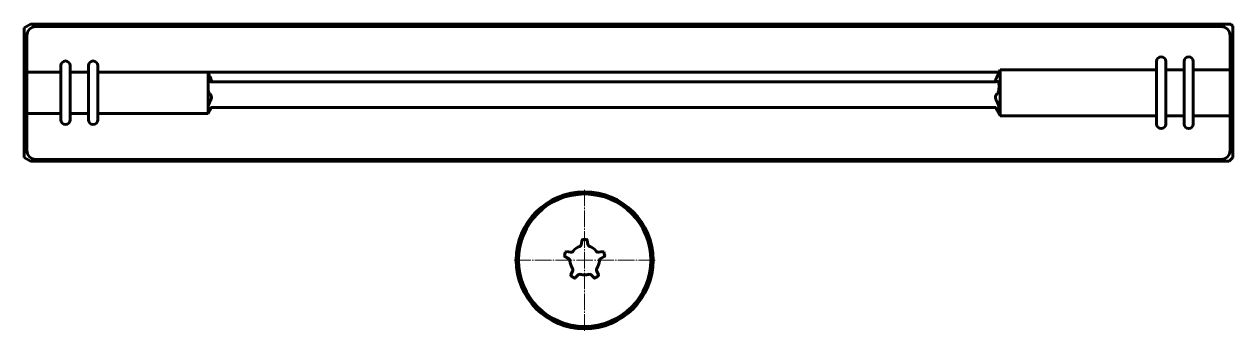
# Model space of a CAD drawing. Header units: millimetres. Extents: x 0 to 2227, y 0 to 651.
# Drawn here: x 912 to 2227, y 318 to 651 of the extents above; entities that cross this region are included whole.
import ezdxf

# ---------------------------------------------------------------- set-up
doc = ezdxf.new("R2010")
doc.units = ezdxf.units.MM
doc.linetypes.add('K5LT_AXLED', pattern=[22.557629, 18.057629, -1.5, 1.5, -1.5])
doc.linetypes.add('K5LT_BASIC', pattern=[0])

msp = doc.modelspace()

# ---------------------------------------------------------------- linework, layer by layer
at = {"color": 150, "linetype": 'K5LT_BASIC', "lineweight": 60, "true_color": 0x0080ff}
for p, q in [((911.8, 647.2), (918.7, 651.2)), ((911.8, 589.2), (911.8, 647.2)), ((918.7, 651.2), (2224.8, 651.2)), ((1034.8, 651.2), (918.7, 651.2)), ((924.8, 648.7), (2213.8, 648.7)), ((2224.8, 651.2), (2226.8, 649.2)), ((2226.8, 649.2), (2226.8, 506.2)), ((914.8, 589.2), (914.8, 638.7)), ((914.8, 591.7), (914.8, 636.2)), ((2223.8, 638.7), (2223.8, 594.7)), ((2223.8, 636.2), (2223.8, 594.7)), ((2223.8, 627.7), (2226.8, 630.7)), ((914.8, 604.2), (911.8, 607.2)), ((951.8, 599.2), (951.8, 606.2)), ((961.8, 599.2), (961.8, 606.2)), ((981.8, 599.2), (981.8, 606.2)), ((991.8, 599.2), (991.8, 606.2)), ((2143.8, 576.7), (2143.8, 610.7)), ((2153.8, 576.7), (2153.8, 610.7)), ((2173.8, 576.7), (2173.8, 610.7)), ((2183.8, 576.7), (2183.8, 610.7)), ((914.8, 599.2), (951.8, 599.2)), ((951.8, 599.2), (951.8, 589.2)), ((961.8, 599.2), (981.8, 599.2)), ((961.8, 599.2), (961.8, 589.2)), ((981.8, 599.2), (981.8, 589.2)), ((991.8, 599.2), (1111.8, 599.2)), ((991.8, 599.2), (991.8, 589.2)), ((1111.8, 599.2), (1972.4, 599.2)), ((1111.8, 554.2), (1111.8, 599.2)), ((1973.8, 601.7), (1972.4, 599.2)), ((1972.4, 599.1), (1972.4, 599.2)), ((1973.8, 601.7), (2143.8, 601.7)), ((1973.8, 551.7), (1973.8, 601.7)), ((2153.8, 601.7), (2173.8, 601.7)), ((2183.8, 601.7), (2223.8, 601.7)), ((2223.8, 601.7), (2223.8, 514.2)), ((2223.8, 594.7), (2223.8, 576.7)), ((911.8, 589.2), (911.8, 506.7)), ((914.8, 589.2), (914.8, 558.7)), ((951.8, 589.2), (951.8, 554.2)), ((961.8, 589.2), (961.8, 554.2)), ((981.8, 589.2), (981.8, 554.2)), ((991.8, 589.2), (991.8, 554.2)), ((1969.3, 588.7), (1114.8, 588.7)), ((1972.4, 582), (1972.4, 585.3)), ((2143.8, 576.7), (2143.8, 542.7)), ((2153.8, 576.7), (2153.8, 542.7)), ((2173.8, 576.7), (2173.8, 542.7)), ((2183.8, 576.7), (2183.8, 542.7)), ((911.8, 564.2), (911.8, 550.8)), ((914.8, 514.2), (914.8, 558.7)), ((914.8, 554.2), (951.8, 554.2)), ((951.8, 554.2), (951.8, 547.2)), ((961.8, 554.2), (961.8, 547.2)), ((961.8, 554.2), (981.8, 554.2)), ((981.8, 554.2), (981.8, 547.2)), ((991.8, 554.2), (991.8, 547.2)), ((991.8, 554.2), (1025.2, 554.2)), ((1025.2, 554.2), (1111.8, 554.2)), ((1115.5, 560.7), (1111.8, 554.2)), ((1952.5, 560.7), (1115.5, 560.7)), ((1952.5, 560.7), (1968.6, 560.7)), ((1973.8, 551.7), (1968.6, 560.7)), ((1972.4, 557.5), (1972.4, 559.6)), ((914.8, 549.2), (911.8, 546.2)), ((1973.8, 551.7), (2143.8, 551.7)), ((2153.8, 551.7), (2173.8, 551.7)), ((2183.8, 551.7), (2223.8, 551.7)), ((911.8, 537.7), (911.8, 537.7)), ((911.8, 526.4), (911.8, 506.2)), ((2223.8, 525.7), (2226.8, 522.7)), ((918.7, 502.2), (911.8, 506.2)), ((2222.8, 502.2), (918.7, 502.2)), ((924.8, 504.2), (2213.8, 504.2)), ((2226.8, 506.2), (2222.8, 502.2)), ((1518.7, 416.1), (1518, 411.9)), ((1524.5, 416.1), (1525.2, 411.9)), ((1500.2, 398.5), (1504, 396.5)), ((1501.9, 404), (1506.2, 403.3)), ((1541.2, 404), (1537, 403.3)), ((1543, 398.5), (1539.2, 396.5)), ((1506.5, 378.8), (1508.5, 382.6)), ((1536.6, 378.8), (1534.7, 382.6)), ((1511.2, 375.4), (1514.3, 378.4)), ((1531.9, 375.4), (1528.9, 378.4))]:
    msp.add_line(p, q, dxfattribs=at)
at = {"color": 30, "linetype": 'K5LT_AXLED', "lineweight": 18, "true_color": 0xff8000}
for p, q in [((1521.6, 471.3), (1521.6, 317.9)), ((1598.3, 394.6), (1444.9, 394.6))]:
    msp.add_line(p, q, dxfattribs=at)
at = {"color": 150, "linetype": 'K5LT_BASIC', "lineweight": 60, "true_color": 0x0080ff}
for radius in [74.5, 72]:
    msp.add_circle((1521.6, 394.6), radius, dxfattribs=at)
for centre, radius, start, end in [((924.8, 638.7), 10, 90, 180), ((2213.8, 638.7), 10, 0, 90), ((956.8, 606.2), 5, 0, 180), ((986.8, 606.2), 5, 0, 180), ((2148.8, 610.7), 5, 0, 180), ((2178.8, 610.7), 5, 0, 180), ((956.8, 547.2), 5, 180, 0), ((986.8, 547.2), 5, 180, 0), ((2148.8, 542.7), 5, 180, 0), ((2178.8, 542.7), 5, 180, 0), ((924.8, 514.2), 10, 180, 270), ((2213.8, 514.2), 10, 270, 0), ((1521.6, 394.6), 16, 110.1657, 141.8343), ((1515, 412.4), 3, 290.1657, 350.5784), ((1519.7, 416), 1, 95.0856, 170.5784), ((1521.6, 394.6), 22.5, 90, 95.0856), ((1521.6, 394.6), 22.5, 84.9144, 90), ((1523.5, 416), 1, 9.4216, 84.9144), ((1528.1, 412.4), 3, 189.4216, 249.8343), ((1521.6, 394.6), 16, 38.1657, 69.8343), ((1521.6, 394.6), 22.5, 162, 167.0856), ((1500.6, 399.4), 1, 167.0856, 242.5784), ((1521.6, 394.6), 22.5, 156.9144, 162), ((1501.8, 403), 1, 81.4216, 156.9144), ((1502.6, 393.8), 3, 2.1657, 62.5784), ((1506.6, 406.3), 3, 261.4216, 321.8343), ((1536.5, 406.3), 3, 218.1657, 278.5784), ((1540.6, 393.8), 3, 117.4216, 177.8343), ((1541.4, 403), 1, 23.0856, 98.5784), ((1521.6, 394.6), 22.5, 18, 23.0856), ((1521.6, 394.6), 22.5, 12.9144, 18), ((1542.5, 399.4), 1, 297.4216, 12.9144), ((1521.6, 394.6), 16, 182.1657, 213.8343), ((1505.8, 384), 3, 333.4216, 33.8343), ((1537.4, 384), 3, 146.1657, 206.5784), ((1521.6, 394.6), 16, 326.1657, 357.8343), ((1507.4, 378.4), 1, 153.4216, 228.9144), ((1521.6, 394.6), 22.5, 228.9144, 234), ((1521.6, 394.6), 22.5, 234, 239.0856), ((1510.5, 376.1), 1, 239.0856, 314.5784), ((1516.4, 376.3), 3, 74.1657, 134.5784), ((1521.6, 394.6), 16, 254.1657, 270), ((1521.6, 394.6), 16, 270, 285.8343), ((1526.8, 376.3), 3, 45.4216, 105.8343), ((1532.6, 376.1), 1, 225.4216, 300.9144), ((1521.6, 394.6), 22.5, 300.9144, 306), ((1521.6, 394.6), 22.5, 306, 311.0856), ((1535.7, 378.4), 1, 311.0856, 26.5784)]:
    msp.add_arc(centre, radius, start, end, dxfattribs=at)
for points, knots in [([(1111.8, 599.1), (1111.8, 599.1), (1111.8, 599.1), (1111.9, 598.9), (1111.9, 598.6), (1112, 598.4), (1112.2, 597.9), (1112.5, 597.3), (1112.9, 596.3), (1113.4, 595.2), (1113.7, 594.5), (1113.9, 594.2)], [0, 0, 0, 0, 1.128836, 2.04224, 2.963722, 4.045256, 4.808278, 6.554437, 8.420718, 10.543851, 12, 12, 12, 12]), ([(1114.5, 592.9), (1114.7, 592.5), (1114.9, 592), (1115.2, 591.3), (1115.3, 590.9), (1115.4, 590.5), (1115.5, 590.1), (1115.5, 589.8), (1115.5, 589.5), (1115.5, 589.3), (1115.4, 589.1), (1115.4, 588.9), (1115.2, 588.8), (1115.1, 588.7), (1115, 588.7), (1114.9, 588.7), (1114.8, 588.7)], [0, 0, 0, 0, 2.767411, 4.351263, 5.315757, 6.576455, 7.829579, 9.015702, 10.128373, 10.971298, 12.180488, 13.235412, 14.36933, 15.172438, 16.548914, 17, 17, 17, 17]), ([(1969.3, 588.7), (1969.2, 588.7), (1969, 588.7), (1968.9, 588.9), (1968.8, 589), (1968.7, 589.2), (1968.6, 589.4), (1968.6, 589.6), (1968.6, 589.9), (1968.7, 590.2), (1968.7, 590.6), (1968.8, 591), (1969, 591.4), (1969.2, 591.9), (1969.4, 592.4), (1969.6, 592.7), (1969.6, 592.9)], [0, 0, 0, 0, 2.119754, 3.165915, 4.343916, 5.181705, 6.359226, 7.522521, 8.610067, 9.574499, 10.80571, 11.62667, 13.137517, 14.386877, 15.842478, 17, 17, 17, 17]), ([(1970.3, 594.2), (1970.4, 594.5), (1970.8, 595.2), (1971.1, 596), (1971.4, 596.7), (1971.7, 597.3), (1971.9, 597.9), (1972.1, 598.3), (1972.2, 598.6), (1972.3, 598.8), (1972.3, 599), (1972.3, 599.1), (1972.4, 599.1), (1972.4, 599.1)], [0, 0, 0, 0, 1.970138, 3.84239, 5.007736, 6.204717, 8.220544, 9.399979, 10.378027, 11.278833, 12.352877, 13.551691, 14, 14, 14, 14]), ([(1113.5, 589), (1113.3, 589), (1113.2, 589), (1112.9, 588.9), (1112.8, 588.8), (1112.6, 588.7), (1112.5, 588.5), (1112.3, 588.3), (1112.2, 588), (1112.1, 587.7), (1112, 587.4), (1112, 587.2), (1111.9, 586.8), (1111.8, 586.3), (1111.8, 585.8), (1111.8, 585.4), (1111.8, 585.3)], [0, 0, 0, 0, 2.154144, 3.444524, 4.234799, 5.29239, 6.352128, 7.632193, 8.850201, 10.001086, 10.829528, 11.780426, 12.88866, 13.831507, 16.359497, 17, 17, 17, 17]), ([(1111.8, 582), (1111.8, 581.6), (1111.8, 580.9), (1111.9, 580.1), (1112, 579.4), (1112.2, 578.8), (1112.3, 578.2), (1112.5, 577.7), (1112.6, 577.2), (1112.8, 576.9), (1112.9, 576.6), (1113.2, 576.1), (1113.5, 575.6), (1113.8, 575.4), (1113.9, 575.3)], [0, 0, 0, 0, 2.266572, 3.415906, 4.574099, 6.010348, 7.034796, 8.193046, 9.340819, 9.935191, 10.525897, 11.859743, 13.692666, 15, 15, 15, 15]), ([(1970.3, 575.3), (1970.4, 575.4), (1970.6, 575.6), (1970.9, 576.1), (1971.2, 576.6), (1971.4, 577.1), (1971.6, 577.6), (1971.8, 578.1), (1972, 578.7), (1972.1, 579.4), (1972.2, 580), (1972.3, 580.7), (1972.3, 581.4), (1972.4, 581.8), (1972.4, 582)], [0, 0, 0, 0, 1.416111, 2.7931, 4.437361, 5.365431, 6.647911, 7.690916, 9.083706, 10.071406, 11.558413, 12.591636, 14.009767, 15, 15, 15, 15]), ([(1972.4, 585.3), (1972.4, 585.6), (1972.3, 586.1), (1972.3, 586.7), (1972.2, 587.3), (1972, 587.7), (1971.9, 588.1), (1971.7, 588.4), (1971.5, 588.7), (1971.3, 588.8), (1971, 589), (1970.8, 589), (1970.7, 589)], [0, 0, 0, 0, 1.526087, 3.105817, 4.202237, 5.612098, 6.474625, 7.636205, 8.823142, 10.313905, 11.165151, 13, 13, 13, 13]), ([(1113.9, 566.8), (1113.7, 566.6), (1113.5, 566), (1113.2, 565.3), (1112.9, 564.7), (1112.8, 564.3), (1112.6, 563.9), (1112.5, 563.4), (1112.3, 562.8), (1112.2, 562.4), (1112.1, 561.9), (1112, 561.3), (1111.9, 560.7), (1111.8, 560.1), (1111.8, 559.8), (1111.8, 559.6)], [0, 0, 0, 0, 1.792215, 3.647673, 4.721319, 5.378859, 6.258815, 7.140558, 8.570072, 9.646318, 10.176632, 11.657112, 13.363691, 14.313907, 16, 16, 16, 16]), ([(1114.5, 574.6), (1114.6, 574.6), (1114.8, 574.4), (1115, 574), (1115.2, 573.6), (1115.3, 573.2), (1115.4, 572.9), (1115.5, 572.5), (1115.5, 572.1), (1115.5, 571.7), (1115.5, 571.2), (1115.5, 570.8), (1115.4, 570.4), (1115.3, 570), (1115.2, 569.7), (1115.1, 569.4), (1115, 568.9), (1114.8, 568.5), (1114.6, 568.1), (1114.5, 568)], [0, 0, 0, 0, 1.500139, 3.28492, 4.929921, 5.638369, 6.975578, 8.044234, 9.069363, 10.279013, 11.268835, 12.502271, 13.391875, 14.53722, 15.2414, 16.093248, 16.876481, 18.949837, 20, 20, 20, 20]), ([(1969.6, 568), (1969.5, 568.2), (1969.3, 568.7), (1969.1, 569.3), (1968.9, 569.9), (1968.8, 570.3), (1968.7, 570.8), (1968.6, 571.3), (1968.6, 571.7), (1968.6, 572.2), (1968.7, 572.6), (1968.7, 573), (1968.8, 573.3), (1969, 573.6), (1969.2, 574.2), (1969.4, 574.5), (1969.6, 574.6)], [0, 0, 0, 0, 1.730726, 3.3335, 4.297185, 5.589447, 6.344786, 7.406423, 8.455235, 9.435751, 10.30527, 11.415313, 12.155479, 13.090436, 14.324745, 17, 17, 17, 17]), ([(1972.4, 559.6), (1972.4, 559.8), (1972.3, 560.2), (1972.3, 560.8), (1972.2, 561.4), (1972, 562.1), (1971.9, 562.7), (1971.7, 563.3), (1971.5, 564), (1971.3, 564.5), (1971, 565.3), (1970.7, 566), (1970.4, 566.6), (1970.3, 566.8)], [0, 0, 0, 0, 1.699456, 2.447907, 4.265779, 5.342958, 6.164121, 7.54931, 8.40001, 9.819281, 10.629703, 12.366524, 14, 14, 14, 14]), ([(1111.8, 557.5), (1111.8, 557.4), (1111.8, 557.2), (1111.9, 556.9), (1111.9, 556.8), (1112, 556.7), (1112.1, 556.7), (1112.2, 556.7)], [0, 0, 0, 0, 1.871623, 3.766783, 4.913886, 6.067128, 8, 8, 8, 8]), ([(1112.2, 556.7), (1112.2, 556.7), (1112.3, 556.7), (1112.5, 556.8), (1112.7, 556.9), (1113, 557.2), (1113.4, 557.7), (1113.7, 558.1), (1113.9, 558.4)], [0, 0, 0, 0, 1.00698, 2.169275, 3.321056, 5.055703, 6.919035, 9, 9, 9, 9]), ([(1114.5, 559.3), (1114.6, 559.5), (1114.9, 559.8), (1115.1, 560.1), (1115.3, 560.4), (1115.4, 560.6), (1115.5, 560.7), (1115.5, 560.7), (1115.5, 560.7), (1115.5, 560.7)], [0, 0, 0, 0, 2.050729, 4.075856, 5.576446, 7.040865, 8.147329, 9.467941, 10, 10, 10, 10]), ([(1968.6, 560.7), (1968.6, 560.7), (1968.6, 560.7), (1968.7, 560.6), (1968.9, 560.4), (1969.1, 560), (1969.4, 559.6), (1969.6, 559.4), (1969.6, 559.3)], [0, 0, 0, 0, 1.218202, 2.602019, 4.068653, 6.012919, 8.103409, 9, 9, 9, 9]), ([(1970.3, 558.4), (1970.4, 558.2), (1970.7, 557.8), (1971, 557.4), (1971.2, 557.1), (1971.5, 556.9), (1971.6, 556.8), (1971.8, 556.7), (1971.9, 556.7), (1972, 556.7)], [0, 0, 0, 0, 1.968417, 3.491278, 4.947613, 6.320062, 7.412354, 8.575294, 10, 10, 10, 10]), ([(1972, 556.7), (1972, 556.7), (1972.1, 556.7), (1972.2, 556.8), (1972.3, 556.9), (1972.3, 557.1), (1972.4, 557.4), (1972.4, 557.5)], [0, 0, 0, 0, 1.462654, 2.852612, 4.132798, 5.659182, 8, 8, 8, 8])]:
    msp.add_open_spline(points, degree=3, knots=knots, dxfattribs=at)
for points in [[(1113.9, 594.2), (1114.1, 593.7), (1114.3, 593.3), (1114.5, 592.9)], [(1969.6, 592.9), (1969.8, 593.3), (1970, 593.7), (1970.3, 594.2)], [(1113.9, 589), (1113.7, 589), (1113.6, 589), (1113.5, 589)], [(1114.5, 588.8), (1114.3, 588.8), (1114.1, 588.9), (1113.9, 589)], [(1114.8, 588.7), (1114.7, 588.7), (1114.6, 588.7), (1114.5, 588.8)], [(1969.6, 588.8), (1969.5, 588.7), (1969.4, 588.7), (1969.3, 588.7)], [(1970.3, 589), (1970, 588.9), (1969.8, 588.8), (1969.6, 588.8)], [(1970.7, 589), (1970.5, 589), (1970.4, 589), (1970.3, 589)], [(1113.9, 575.3), (1114.1, 575.1), (1114.3, 574.9), (1114.5, 574.6)], [(1114.5, 568), (1114.3, 567.6), (1114.1, 567.2), (1113.9, 566.8)], [(1969.6, 574.6), (1969.8, 574.9), (1970, 575.1), (1970.3, 575.3)], [(1970.3, 566.8), (1970, 567.2), (1969.8, 567.6), (1969.6, 568)], [(1113.9, 558.4), (1114.1, 558.7), (1114.3, 559), (1114.5, 559.3)], [(1969.6, 559.3), (1969.8, 559), (1970, 558.7), (1970.3, 558.4)]]:
    msp.add_open_spline(points, degree=3, dxfattribs=at)

doc.saveas('drawing.dxf')
